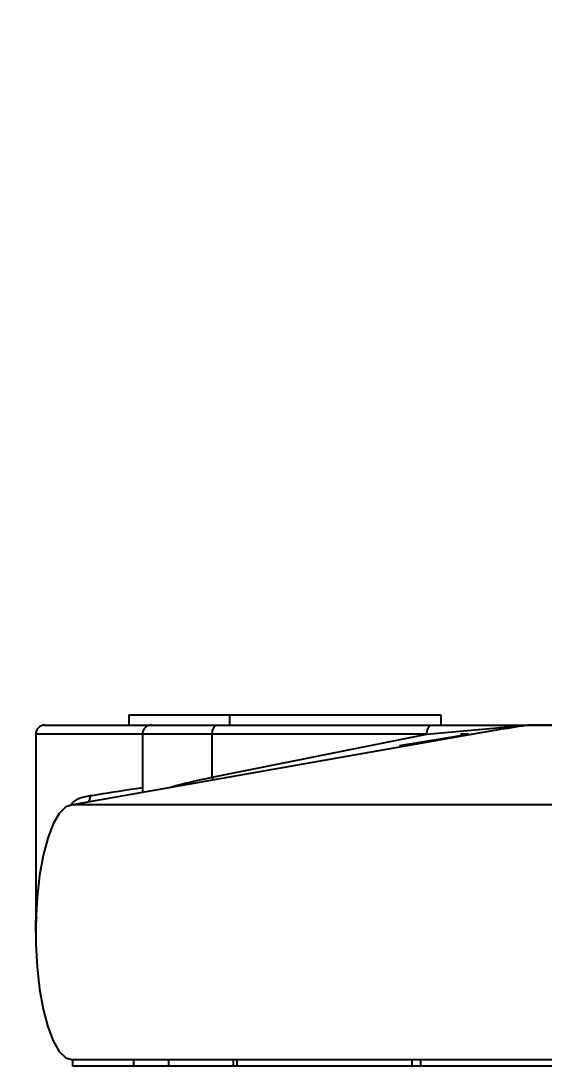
# Model space of a CAD drawing. Header units: inches. Extents: x 0 to 137, y 0 to 88.
# Drawn here: x 17.482 to 18.552, y 12.5 to 14.638 of the extents above; entities that cross this region are included whole.
import ezdxf

# ---------------------------------------------------------------- set-up
doc = ezdxf.new("R2010")
doc.units = ezdxf.units.IN
doc.header["$MEASUREMENT"] = 0
doc.styles.get("Standard").update_dxf_attribs({"font": 'arial.ttf'})
doc.dimstyles.get("Standard").update_dxf_attribs({"dimtxt": 0.18, "dimasz": 0.18, "dimexe": 0.18, "dimexo": 0.0625, "dimgap": 0.09, "dimtad": 0, "dimtih": 1, "dimtoh": 1, "dimdec": 4, "dimzin": 0, "dimdsep": 46, "dimtxsty": 'Standard', "dimcen": 0.09, "dimadec": 0, "dimazin": 0, "dimtfac": 1, "dimtdec": 4, "dimtofl": 0, "dimtmove": 0, "dimatfit": 3, "dimfxl": 1, "dimtolj": 1, "dimtzin": 0, "dimarcsym": 0})

# ---------------------------------------------------------------- blocks, each defined once
blk = doc.blocks.new('*D6')
at = {"color": 0, "lineweight": -2, "transparency": 16777216}
for p, q in [((18.2, 43.3875), (13.95, 43.3875)), ((14.075, 42.2875), (14.075, 25.5068)), ((14.075, 13.6125), (14.075, 24.5182)), ((14.6375, 12.5125), (13.95, 12.5125))]:
    blk.add_line(p, q, dxfattribs=at)
at = {"color": 0, "transparency": 16777216}
for points in [[(13.8917, 42.2875), (14.2583, 42.2875), (14.075, 43.3875)], [(13.8917, 13.6125), (14.2583, 13.6125), (14.075, 12.5125)]]:
    blk.add_solid(points, dxfattribs=at)
at = {"layer": 'Defpoints', "color": 0, "transparency": 16777216}
for p in [(14.075, 43.3875), (18.2, 43.3875), (14.6375, 12.5125)]:
    blk.add_point(p, dxfattribs=at)
at = {"color": 0, "transparency": 16777216, "insert": (14.075, 25.0125), "char_height": 0.85, "attachment_point": 5}
blk.add_mtext('\\A1;30.88', dxfattribs=at)

msp = doc.modelspace()

# ---------------------------------------------------------------- linework, layer by layer
at = {"color": 7, "linetype": 'Continuous', "lineweight": 25}
for p, q in [((17.7025, 13.2175), (17.7025, 13.1975)), ((18.34121, 13.2175), (17.7025, 13.2175)), ((17.90871, 13.2175), (17.90871, 13.1975)), ((18.34121, 13.1975), (18.34121, 13.2175)), ((17.53125, 13.1975), (18.32311, 13.1975)), ((19.08534, 13.19722), (18.5187, 13.19722)), ((18.52191, 13.1975), (19.08487, 13.1975)), ((17.5125, 13.17875), (17.5125, 12.77345)), ((18.31216, 13.17875), (17.5125, 13.17875)), ((18.39544, 13.17686), (17.5875, 13.0344)), ((17.73049, 13.17875), (17.73049, 13.05961)), ((17.87335, 13.09104), (18.31216, 13.17875)), ((17.87335, 13.09104), (17.87335, 13.17875)), ((18.25599, 13.15588), (18.397, 13.17875)), ((18.397, 13.17875), (18.38118, 13.17875)), ((19.99096, 13.0344), (17.5875, 13.0344)), ((17.5875, 12.5125), (17.5875, 12.5)), ((20.4375, 12.5125), (17.5875, 12.5125)), ((17.71313, 12.5), (17.71313, 12.5125)), ((17.78483, 12.5), (17.78483, 12.5125)), ((17.91702, 12.5), (17.91702, 12.5125)), ((17.92409, 12.5), (17.92409, 12.5125)), ((18.28125, 12.5125), (18.28125, 12.5)), ((18.3, 12.5), (18.3, 12.5125)), ((20.4375, 12.5), (17.5875, 12.5))]:
    msp.add_line(p, q, dxfattribs=at)
at = {"color": 7, "linetype": 'Continuous', "lineweight": 25, "flags": 128}
for points in [[(17.87335, 13.17875), (17.87356, 13.18241), (17.87419, 13.18593), (17.8752, 13.18917), (17.87656, 13.19201), (17.87822, 13.19434), (17.88012, 13.19607), (17.88217, 13.19714), (17.88431, 13.1975)], [(18.31216, 13.17875), (18.31237, 13.18241), (18.31299, 13.18593), (18.314, 13.18917), (18.31537, 13.19201), (18.31703, 13.19434), (18.31892, 13.19607), (18.32098, 13.19714), (18.32311, 13.1975)], [(17.87335, 13.09104), (17.87363, 13.08755), (17.87357, 13.08484)], [(17.5875, 13.0344), (17.57372, 13.02995), (17.56041, 13.01678), (17.54802, 12.99531), (17.53697, 12.96629), (17.52765, 12.93071), (17.52036, 12.88976), (17.51536, 12.84486), (17.51282, 12.79753), (17.51282, 12.74937), (17.51536, 12.70204), (17.52036, 12.65713), (17.52765, 12.61619), (17.53697, 12.58061), (17.54802, 12.55159), (17.56041, 12.53012), (17.57372, 12.51694), (17.5875, 12.5125)]]:
    msp.add_lwpolyline(points, dxfattribs=at)
at = {"color": 7, "linetype": 'Continuous', "lineweight": 25}
for centre, radius, start, end in [((17.53125, 13.17875), 0.01875, 90, 180), ((17.74924, 13.17875), 0.01875, 90, 180), ((18.52191, 13.17932), 0.01818, 90.00097, 100.15655)]:
    msp.add_arc(centre, radius, start, end, dxfattribs=at)
for points, knots in [([(18.31216, 13.17875), (18.33203, 13.18059), (18.39278, 13.18621), (18.46549, 13.19246), (18.50951, 13.19639), (18.5187, 13.19722)], [0, 0, 0, 0, 0.2777462, 0.8492023, 1, 1, 1, 1]), ([(18.32311, 13.1975), (18.3433, 13.1975), (18.40508, 13.1975), (18.47005, 13.1975), (18.51772, 13.1975), (18.52157, 13.1975), (18.52191, 13.1975)], [0, 0, 0, 0, 0.2755062, 0.8434814, 0.9860107, 1, 1, 1, 1]), ([(18.5187, 13.19722), (18.50861, 13.19567), (18.46747, 13.18935), (18.42644, 13.18212), (18.39547, 13.17665)], [0, 0, 0, 0, 0.2451829, 1, 1, 1, 1]), ([(17.78403, 13.06905), (17.78652, 13.06988), (17.80472, 13.07598), (17.84156, 13.08406), (17.87335, 13.09104)], [0, 0, 0, 0, 0.1368707, 1, 1, 1, 1]), ([(17.62346, 13.0531), (17.62882, 13.05391), (17.66015, 13.05864), (17.69861, 13.06476), (17.73049, 13.06984)], [0, 0, 0, 0, 0.1712379, 1, 1, 1, 1]), ([(17.58191, 13.03279), (17.58757, 13.03821), (17.59922, 13.04935), (17.61523, 13.05183), (17.62346, 13.0531)], [0, 0, 0, 0, 0.48595881, 1, 1, 1, 1]), ([(17.62346, 13.0531), (17.62346, 13.0529), (17.62349, 13.05239), (17.62351, 13.04978), (17.62287, 13.04546), (17.62168, 13.0415), (17.6206, 13.04024), (17.62059, 13.04023)], [0, 0, 0, 0, 0.0427615, 0.1087374, 0.5536708, 0.9982194, 1, 1, 1, 1]), ([(17.5125, 12.77345), (17.5125, 12.77378), (17.51251, 12.78041), (17.51239, 12.79196), (17.51351, 12.80303), (17.51399, 12.80786)], [0, 0, 0, 0, 0.028943, 0.5762802, 1, 1, 1, 1]), ([(17.51403, 12.80445), (17.51345, 12.7988), (17.51243, 12.78885), (17.5125, 12.77845), (17.5125, 12.77377), (17.5125, 12.77345)], [0, 0, 0, 0, 0.54933708, 0.96886204, 1, 1, 1, 1])]:
    msp.add_open_spline(points, degree=3, knots=knots, dxfattribs=at)

# ---------------------------------------------------------------- dimensions: what is measured, and where the dimension line sits
at = {"color": 2}
dim = msp.add_linear_dim(base=(14.075, 43.3875167532), p1=(14.6375, 12.5125167532), p2=(18.2, 43.3875167532), angle=90, dimstyle='Standard', override={"dimtxt": 0.85, "dimasz": 1.1, "dimexe": 0.125, "dimexo": 0, "dimgap": 0.06, "dimtad": 1, "dimdec": 2, "dimzin": 1, "dimadec": 2, "dimtdec": 2, "dimtzin": 1}, dxfattribs=at)
dim.commit()
dim.dimension.update_dxf_attribs({"geometry": '*D6', "text_midpoint": (14.075, 25.0125167532), "dimtype": 160})

doc.saveas('drawing.dxf')
